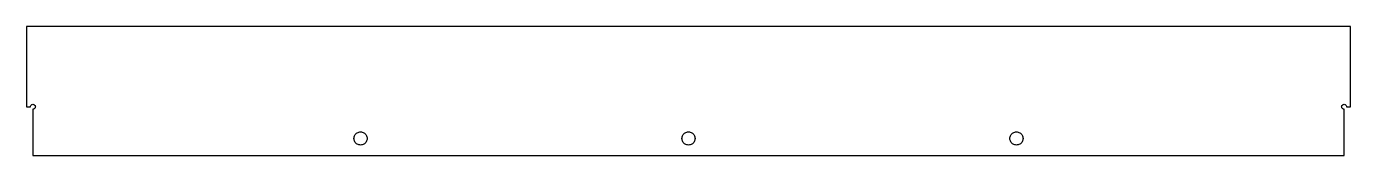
# Model space of a CAD drawing. Header units: metres. Extents: x 0 to 546, y 0 to 53.
import ezdxf

# ---------------------------------------------------------------- set-up
doc = ezdxf.new("R2010")
doc.units = ezdxf.units.M

msp = doc.modelspace()

# ---------------------------------------------------------------- linework, layer by layer
for p, q in [((545.62, 53.0953), (0, 53.0953)), ((0, 53.0953), (0, 20.0615)), ((545.62, 20.0615), (545.62, 53.0953)), ((0, 20.0615), (1.64999, 20.0615)), ((1.64999, 20.0615), (1.68407, 20.3203)), ((1.68407, 20.3203), (1.78397, 20.5615)), ((1.78397, 20.5615), (1.94289, 20.7686)), ((1.94289, 20.7686), (2.14999, 20.9276)), ((2.14999, 20.9276), (2.39117, 21.0275)), ((2.39117, 21.0275), (2.64999, 21.0615)), ((2.64999, 21.0615), (2.90881, 21.0275)), ((2.90881, 19.0956), (2.64999, 19.0615)), ((2.64999, 19.0615), (2.64999, 0)), ((2.90881, 21.0275), (3.14999, 20.9276)), ((3.14999, 19.1955), (2.90881, 19.0956)), ((3.14999, 20.9276), (3.3571, 20.7686)), ((3.3571, 19.3544), (3.14999, 19.1955)), ((3.3571, 20.7686), (3.51602, 20.5615)), ((3.51602, 19.5615), (3.3571, 19.3544)), ((3.51602, 20.5615), (3.61592, 20.3203)), ((3.61592, 19.8027), (3.51602, 19.5615)), ((3.61592, 20.3203), (3.64999, 20.0615)), ((3.64999, 20.0615), (3.61592, 19.8027)), ((541.97, 20.0615), (542.004, 20.3203)), ((542.004, 19.8027), (541.97, 20.0615)), ((542.004, 20.3203), (542.104, 20.5615)), ((542.104, 19.5615), (542.004, 19.8027)), ((542.104, 20.5615), (542.263, 20.7686)), ((542.263, 19.3544), (542.104, 19.5615)), ((542.263, 20.7686), (542.47, 20.9276)), ((542.47, 19.1955), (542.263, 19.3544)), ((542.47, 20.9276), (542.711, 21.0275)), ((542.711, 19.0956), (542.47, 19.1955)), ((542.711, 21.0275), (542.97, 21.0615)), ((542.97, 19.0615), (542.711, 19.0956)), ((542.97, 21.0615), (543.229, 21.0275)), ((542.97, 0), (542.97, 19.0615)), ((543.229, 21.0275), (543.47, 20.9276)), ((543.47, 20.9276), (543.677, 20.7686)), ((543.677, 20.7686), (543.836, 20.5615)), ((543.836, 20.5615), (543.936, 20.3203)), ((543.936, 20.3203), (543.97, 20.0615)), ((543.97, 20.0615), (545.62, 20.0615)), ((134.955, 7), (134.978, 7.35242)), ((134.978, 6.64757), (134.955, 7)), ((134.978, 7.35242), (135.047, 7.69881)), ((135.047, 6.30118), (134.978, 6.64757)), ((135.047, 7.69881), (135.161, 8.03323)), ((135.161, 5.96675), (135.047, 6.30118)), ((135.161, 8.03323), (135.317, 8.34999)), ((135.317, 5.64999), (135.161, 5.96675)), ((135.317, 8.34999), (135.513, 8.64365)), ((135.513, 5.35634), (135.317, 5.64999)), ((135.513, 8.64365), (135.746, 8.90918)), ((135.746, 8.90918), (136.011, 9.14204)), ((136.011, 9.14204), (136.305, 9.33826)), ((136.305, 9.33826), (136.622, 9.49446)), ((136.622, 9.49446), (136.956, 9.60799)), ((136.956, 9.60799), (137.303, 9.6769)), ((137.303, 9.6769), (137.655, 9.7)), ((137.655, 9.7), (138.007, 9.6769)), ((138.007, 9.6769), (138.354, 9.60799)), ((138.354, 9.60799), (138.688, 9.49446)), ((138.688, 9.49446), (139.005, 9.33826)), ((139.005, 9.33826), (139.299, 9.14204)), ((139.299, 9.14204), (139.564, 8.90918)), ((139.564, 8.90918), (139.797, 8.64365)), ((139.797, 8.64365), (139.993, 8.34999)), ((139.993, 5.64999), (139.797, 5.35634)), ((139.993, 8.34999), (140.149, 8.03323)), ((140.149, 5.96675), (139.993, 5.64999)), ((140.149, 8.03323), (140.263, 7.69881)), ((140.263, 6.30118), (140.149, 5.96675)), ((140.263, 7.69881), (140.332, 7.35242)), ((140.332, 6.64757), (140.263, 6.30118)), ((140.332, 7.35242), (140.355, 7)), ((140.355, 7), (140.332, 6.64757)), ((270.11, 7), (270.133, 7.35242)), ((270.133, 6.64757), (270.11, 7)), ((270.133, 7.35242), (270.202, 7.69881)), ((270.202, 6.30118), (270.133, 6.64757)), ((270.202, 7.69881), (270.316, 8.03323)), ((270.316, 5.96675), (270.202, 6.30118)), ((270.316, 8.03323), (270.472, 8.34999)), ((270.472, 5.64999), (270.316, 5.96675)), ((270.472, 8.34999), (270.668, 8.64365)), ((270.668, 5.35634), (270.472, 5.64999)), ((270.668, 8.64365), (270.901, 8.90918)), ((270.901, 8.90918), (271.166, 9.14204)), ((271.166, 9.14204), (271.46, 9.33826)), ((271.46, 9.33826), (271.777, 9.49446)), ((271.777, 9.49446), (272.111, 9.60799)), ((272.111, 9.60799), (272.458, 9.6769)), ((272.458, 9.6769), (272.81, 9.7)), ((272.81, 9.7), (273.162, 9.6769)), ((273.162, 9.6769), (273.509, 9.60799)), ((273.509, 9.60799), (273.843, 9.49446)), ((273.843, 9.49446), (274.16, 9.33826)), ((274.16, 9.33826), (274.454, 9.14204)), ((274.454, 9.14204), (274.719, 8.90918)), ((274.719, 8.90918), (274.952, 8.64365)), ((274.952, 8.64365), (275.148, 8.34999)), ((275.148, 5.64999), (274.952, 5.35634)), ((275.148, 8.34999), (275.304, 8.03323)), ((275.304, 5.96675), (275.148, 5.64999)), ((275.304, 8.03323), (275.418, 7.69881)), ((275.418, 6.30118), (275.304, 5.96675)), ((275.418, 7.69881), (275.487, 7.35242)), ((275.487, 6.64757), (275.418, 6.30118)), ((275.487, 7.35242), (275.51, 7)), ((275.51, 7), (275.487, 6.64757)), ((405.265, 7), (405.288, 7.35242)), ((405.288, 6.64757), (405.265, 7)), ((405.288, 7.35242), (405.357, 7.69881)), ((405.357, 6.30118), (405.288, 6.64757)), ((405.357, 7.69881), (405.471, 8.03323)), ((405.471, 5.96675), (405.357, 6.30118)), ((405.471, 8.03323), (405.627, 8.34999)), ((405.627, 5.64999), (405.471, 5.96675)), ((405.627, 8.34999), (405.823, 8.64365)), ((405.823, 5.35634), (405.627, 5.64999)), ((405.823, 8.64365), (406.056, 8.90918)), ((406.056, 8.90918), (406.321, 9.14204)), ((406.321, 9.14204), (406.615, 9.33826)), ((406.615, 9.33826), (406.932, 9.49446)), ((406.932, 9.49446), (407.266, 9.60799)), ((407.266, 9.60799), (407.613, 9.6769)), ((407.613, 9.6769), (407.965, 9.7)), ((407.965, 9.7), (408.317, 9.6769)), ((408.317, 9.6769), (408.664, 9.60799)), ((408.664, 9.60799), (408.998, 9.49446)), ((408.998, 9.49446), (409.315, 9.33826)), ((409.315, 9.33826), (409.609, 9.14204)), ((409.609, 9.14204), (409.874, 8.90918)), ((409.874, 8.90918), (410.107, 8.64365)), ((410.107, 8.64365), (410.303, 8.34999)), ((410.303, 5.64999), (410.107, 5.35634)), ((410.303, 8.34999), (410.459, 8.03323)), ((410.459, 5.96675), (410.303, 5.64999)), ((410.459, 8.03323), (410.573, 7.69881)), ((410.573, 6.30118), (410.459, 5.96675)), ((410.573, 7.69881), (410.642, 7.35242)), ((410.642, 6.64757), (410.573, 6.30118)), ((410.642, 7.35242), (410.665, 7)), ((410.665, 7), (410.642, 6.64757)), ((2.64999, 0), (542.97, 0)), ((135.746, 5.09081), (135.513, 5.35634)), ((136.011, 4.85794), (135.746, 5.09081)), ((136.305, 4.66173), (136.011, 4.85794)), ((136.622, 4.50552), (136.305, 4.66173)), ((136.956, 4.392), (136.622, 4.50552)), ((137.303, 4.32309), (136.956, 4.392)), ((137.655, 4.29999), (137.303, 4.32309)), ((138.007, 4.32309), (137.655, 4.29999)), ((138.354, 4.392), (138.007, 4.32309)), ((138.688, 4.50552), (138.354, 4.392)), ((139.005, 4.66173), (138.688, 4.50552)), ((139.299, 4.85794), (139.005, 4.66173)), ((139.564, 5.09081), (139.299, 4.85794)), ((139.797, 5.35634), (139.564, 5.09081)), ((270.901, 5.09081), (270.668, 5.35634)), ((271.166, 4.85794), (270.901, 5.09081)), ((271.46, 4.66173), (271.166, 4.85794)), ((271.777, 4.50552), (271.46, 4.66173)), ((272.111, 4.392), (271.777, 4.50552)), ((272.458, 4.32309), (272.111, 4.392)), ((272.81, 4.29999), (272.458, 4.32309)), ((273.162, 4.32309), (272.81, 4.29999)), ((273.509, 4.392), (273.162, 4.32309)), ((273.843, 4.50552), (273.509, 4.392)), ((274.16, 4.66173), (273.843, 4.50552)), ((274.454, 4.85794), (274.16, 4.66173)), ((274.719, 5.09081), (274.454, 4.85794)), ((274.952, 5.35634), (274.719, 5.09081)), ((406.056, 5.09081), (405.823, 5.35634)), ((406.321, 4.85794), (406.056, 5.09081)), ((406.615, 4.66173), (406.321, 4.85794)), ((406.932, 4.50552), (406.615, 4.66173)), ((407.266, 4.392), (406.932, 4.50552)), ((407.613, 4.32309), (407.266, 4.392)), ((407.965, 4.29999), (407.613, 4.32309)), ((408.317, 4.32309), (407.965, 4.29999)), ((408.664, 4.392), (408.317, 4.32309)), ((408.998, 4.50552), (408.664, 4.392)), ((409.315, 4.66173), (408.998, 4.50552)), ((409.609, 4.85794), (409.315, 4.66173)), ((409.874, 5.09081), (409.609, 4.85794)), ((410.107, 5.35634), (409.874, 5.09081))]:
    msp.add_line(p, q)

doc.saveas('drawing.dxf')
